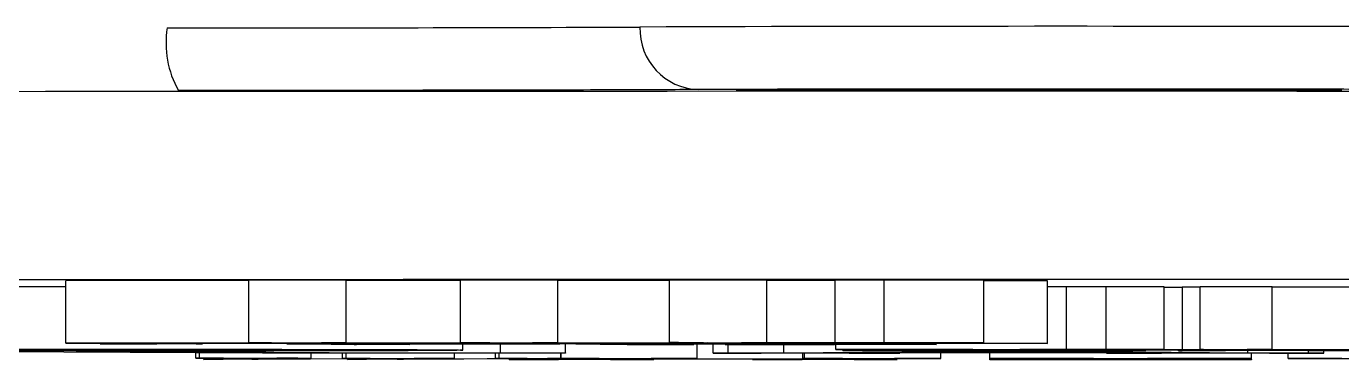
# Model space of a CAD drawing. Header units: millimetres. Extents: x 2404 to 4548, y 1024 to 2541.
# Drawn here: x 3253.95 to 3275.02, y 1133.91 to 1139.24 of the extents above; entities that cross this region are included whole.
import ezdxf

# ---------------------------------------------------------------- set-up
doc = ezdxf.new("R2010")
doc.units = ezdxf.units.MM

msp = doc.modelspace()

# ---------------------------------------------------------------- linework, layer by layer
at = {"color": 7, "linetype": 'Continuous', "lineweight": 25}
for p, q in [((3257.512, 1135.174), (3254.584, 1135.173)), ((3254.584, 1134.173), (3254.584, 1135.173)), ((3259.071, 1135.179), (3257.512, 1135.18)), ((3257.512, 1134.18), (3257.512, 1135.18)), ((3259.071, 1134.179), (3259.071, 1135.179)), ((3260.902, 1135.175), (3259.071, 1135.174)), ((3262.464, 1135.18), (3260.902, 1135.181)), ((3260.902, 1134.181), (3260.902, 1135.181)), ((3262.464, 1134.18), (3262.464, 1135.18)), ((3264.251, 1135.176), (3262.464, 1135.176)), ((3265.808, 1135.181), (3264.251, 1135.182)), ((3264.251, 1134.182), (3264.251, 1135.182)), ((3265.808, 1134.181), (3265.808, 1135.181)), ((3266.905, 1135.177), (3265.808, 1135.177)), ((3267.691, 1135.18), (3266.905, 1135.177)), ((3266.905, 1134.177), (3266.905, 1135.177)), ((3269.288, 1135.177), (3267.691, 1135.18)), ((3267.691, 1134.18), (3267.691, 1135.18)), ((3269.288, 1134.177), (3269.288, 1135.177)), ((3270.303, 1135.17), (3269.288, 1135.172)), ((3270.303, 1134.17), (3270.303, 1135.17)), ((3270.612, 1135.072), (3270.303, 1135.072)), ((3271.247, 1135.074), (3270.612, 1135.072)), ((3270.612, 1134.072), (3270.612, 1135.072)), ((3272.172, 1135.072), (3271.247, 1135.074)), ((3271.247, 1134.074), (3271.247, 1135.074)), ((3272.172, 1134.072), (3272.172, 1135.072)), ((3272.461, 1135.065), (3272.172, 1135.065)), ((3272.75, 1135.069), (3272.461, 1135.068)), ((3272.461, 1135.068), (3272.461, 1134.068)), ((3273.906, 1135.073), (3272.75, 1135.074)), ((3272.75, 1134.074), (3272.75, 1135.074)), ((3273.906, 1134.073), (3273.906, 1135.073)), ((3275.466, 1135.069), (3273.906, 1135.069)), ((3254.584, 1134.173), (3258.056, 1134.174)), ((3255.223, 1134.172), (3254.584, 1134.173)), ((3255.133, 1134.162), (3255.133, 1134.172)), ((3255.811, 1134.172), (3255.223, 1134.172)), ((3255.513, 1134.163), (3255.513, 1134.172)), ((3258.125, 1134.173), (3255.811, 1134.172)), ((3256.181, 1134.168), (3256.181, 1134.172)), ((3256.181, 1134.168), (3256.453, 1134.168)), ((3256.453, 1134.168), (3256.453, 1134.173)), ((3256.453, 1134.168), (3256.595, 1134.166)), ((3256.595, 1134.166), (3256.595, 1134.173)), ((3256.595, 1134.166), (3268.369, 1134.171)), ((3262.112, 1134.167), (3256.667, 1134.165)), ((3256.784, 1134.164), (3256.784, 1134.165)), ((3257.512, 1134.18), (3259.071, 1134.179)), ((3258.12, 1134.162), (3258.12, 1134.166)), ((3258.12, 1134.162), (3259.155, 1134.161)), ((3259.399, 1134.17), (3258.449, 1134.168)), ((3259.071, 1134.179), (3258.678, 1134.178)), ((3258.678, 1134.178), (3258.94, 1134.174)), ((3258.94, 1134.174), (3258.94, 1134.178)), ((3258.94, 1134.174), (3261.459, 1134.175)), ((3261.529, 1134.174), (3259.009, 1134.174)), ((3259.155, 1134.161), (3259.155, 1134.166)), ((3259.155, 1134.161), (3262.492, 1134.163)), ((3262.564, 1134.162), (3259.227, 1134.161)), ((3259.227, 1134.161), (3260.093, 1134.15)), ((3259.399, 1134.17), (3259.399, 1134.174)), ((3260.093, 1134.15), (3260.093, 1134.161)), ((3260.902, 1134.181), (3262.464, 1134.18)), ((3260.942, 1134.062), (3260.942, 1134.161)), ((3261.545, 1134.016), (3261.545, 1134.161)), ((3262.792, 1134.171), (3261.839, 1134.17)), ((3262.464, 1134.18), (3262.058, 1134.179)), ((3262.058, 1134.179), (3262.343, 1134.176)), ((3262.492, 1134.163), (3262.112, 1134.167)), ((3262.343, 1134.176), (3262.343, 1134.18)), ((3262.343, 1134.176), (3264.793, 1134.177)), ((3264.863, 1134.176), (3262.412, 1134.175)), ((3262.586, 1134.016), (3262.586, 1134.162)), ((3262.792, 1134.171), (3262.792, 1134.175)), ((3268.51, 1134.17), (3262.995, 1134.168)), ((3262.995, 1134.168), (3263.375, 1134.163)), ((3263.375, 1134.163), (3263.375, 1134.168)), ((3263.375, 1134.163), (3266.643, 1134.164)), ((3266.92, 1134.163), (3263.447, 1134.162)), ((3264.251, 1134.182), (3265.808, 1134.181)), ((3264.634, 1134.149), (3264.634, 1134.163)), ((3264.696, 1133.929), (3264.696, 1134.163)), ((3264.949, 1134.015), (3264.949, 1134.163)), ((3265.145, 1134.154), (3265.145, 1134.163)), ((3266.137, 1134.172), (3265.189, 1134.171)), ((3265.808, 1134.181), (3265.405, 1134.18)), ((3265.405, 1134.18), (3265.679, 1134.177)), ((3265.679, 1134.177), (3265.679, 1134.181)), ((3265.679, 1134.177), (3266.905, 1134.177)), ((3269.288, 1134.177), (3265.749, 1134.176)), ((3266.081, 1134.017), (3266.081, 1134.163)), ((3266.137, 1134.172), (3266.137, 1134.176)), ((3266.643, 1134.164), (3266.643, 1134.169)), ((3266.643, 1134.164), (3267.138, 1134.166)), ((3266.905, 1134.177), (3267.691, 1134.18)), ((3266.913, 1134.072), (3266.913, 1134.163)), ((3267.549, 1134.156), (3266.92, 1134.163)), ((3267.138, 1134.166), (3267.138, 1134.169)), ((3267.138, 1134.166), (3268.381, 1134.164)), ((3267.691, 1134.18), (3269.288, 1134.177)), ((3268.381, 1134.164), (3267.85, 1134.163)), ((3267.85, 1134.163), (3268.479, 1134.155)), ((3267.896, 1134.166), (3268.51, 1134.17)), ((3267.896, 1134.166), (3267.896, 1134.17)), ((3268.127, 1134.166), (3267.896, 1134.166)), ((3268.369, 1134.171), (3268.369, 1134.177)), ((3268.369, 1134.171), (3268.851, 1134.172)), ((3268.479, 1134.155), (3268.479, 1134.17)), ((3268.525, 1134.155), (3268.525, 1134.177)), ((3268.851, 1134.172), (3268.851, 1134.177)), ((3268.851, 1134.172), (3270.303, 1134.17)), ((3257.731, 1134.013), (3252.164, 1134.044)), ((3254.745, 1134.045), (3259.812, 1134.018)), ((3256.665, 1133.931), (3256.665, 1134.019)), ((3256.725, 1133.932), (3256.725, 1134.019)), ((3262.586, 1134.013), (3257.731, 1134.013)), ((3258.512, 1133.931), (3258.512, 1134.013)), ((3259.013, 1133.93), (3259.013, 1134.013)), ((3259.073, 1133.931), (3259.073, 1134.013)), ((3260.093, 1134.15), (3259.235, 1134.148)), ((3260.809, 1133.93), (3260.809, 1134.013)), ((3261.464, 1133.929), (3261.464, 1134.013)), ((3261.523, 1133.93), (3261.523, 1134.013)), ((3261.545, 1134.016), (3262.586, 1134.016)), ((3262.509, 1133.93), (3262.509, 1134.013)), ((3262.511, 1134.013), (3262.511, 1133.93)), ((3262.586, 1134.016), (3262.586, 1134.013)), ((3264.634, 1134.149), (3263.681, 1134.147)), ((3264.949, 1134.014), (3264.949, 1134.015)), ((3264.949, 1134.015), (3265.191, 1134.015)), ((3267.942, 1134.014), (3264.949, 1134.014)), ((3265.204, 1134.154), (3265.145, 1134.154)), ((3265.191, 1134.015), (3265.191, 1134.154)), ((3266.081, 1134.017), (3269.234, 1134.044)), ((3266.385, 1133.928), (3266.385, 1134.014)), ((3266.412, 1133.929), (3266.412, 1134.014)), ((3267.433, 1134.071), (3266.913, 1134.072)), ((3266.913, 1134.072), (3270.612, 1134.072)), ((3267.699, 1134.025), (3266.971, 1134.019)), ((3267.029, 1134.054), (3267.029, 1134.072)), ((3267.664, 1134.052), (3267.029, 1134.054)), ((3267.144, 1134.065), (3267.144, 1134.072)), ((3267.664, 1134.063), (3267.144, 1134.065)), ((3267.144, 1134.065), (3269.109, 1134.065)), ((3271.334, 1134.025), (3267.699, 1134.025)), ((3267.699, 1134.015), (3267.699, 1134.025)), ((3267.699, 1134.015), (3267.942, 1134.015)), ((3269.557, 1134.041), (3267.861, 1134.026)), ((3267.861, 1134.026), (3271.253, 1134.026)), ((3267.942, 1134.015), (3267.942, 1134.025)), ((3267.942, 1134.015), (3267.942, 1134.014)), ((3268.596, 1133.928), (3268.596, 1134.025)), ((3269.109, 1134.072), (3268.82, 1134.072)), ((3269.109, 1134.064), (3269.051, 1134.064)), ((3269.109, 1134.065), (3269.109, 1134.072)), ((3269.109, 1134.056), (3269.109, 1134.064)), ((3269.234, 1134.044), (3270.444, 1134.044)), ((3269.38, 1133.928), (3269.38, 1134.025)), ((3269.638, 1134.041), (3269.557, 1134.041)), ((3271.253, 1134.026), (3269.638, 1134.041)), ((3272.172, 1134.072), (3269.86, 1134.072)), ((3269.86, 1134.072), (3269.86, 1134.065)), ((3269.86, 1134.065), (3270.496, 1134.065)), ((3271.825, 1134.064), (3269.86, 1134.064)), ((3269.86, 1134.064), (3269.86, 1134.056)), ((3269.86, 1134.056), (3271.825, 1134.058)), ((3270.444, 1134.044), (3270.444, 1134.064)), ((3270.444, 1134.044), (3273.516, 1134.017)), ((3270.496, 1134.065), (3270.496, 1134.072)), ((3270.496, 1134.065), (3271.016, 1134.066)), ((3270.612, 1134.072), (3271.247, 1134.074)), ((3271.016, 1134.066), (3271.016, 1134.072)), ((3271.016, 1134.066), (3271.825, 1134.064)), ((3271.247, 1134.074), (3272.172, 1134.072)), ((3271.25, 1134.015), (3271.25, 1134.025)), ((3271.25, 1134.014), (3271.25, 1134.015)), ((3271.25, 1134.015), (3271.574, 1134.015)), ((3274.729, 1134.014), (3271.25, 1134.014)), ((3272.14, 1134.018), (3271.334, 1134.025)), ((3271.574, 1134.015), (3271.574, 1134.023)), ((3271.825, 1134.065), (3271.825, 1134.072)), ((3272.346, 1134.064), (3271.825, 1134.065)), ((3271.825, 1134.065), (3278.818, 1134.065)), ((3271.825, 1134.064), (3271.825, 1134.065)), ((3271.825, 1134.058), (3271.825, 1134.064)), ((3271.825, 1134.058), (3271.883, 1134.057)), ((3271.883, 1134.065), (3271.883, 1134.057)), ((3272.461, 1134.058), (3272.403, 1134.062)), ((3272.403, 1134.062), (3273.155, 1134.061)), ((3272.403, 1134.048), (3272.403, 1134.062)), ((3272.403, 1134.048), (3272.461, 1134.051)), ((3273.155, 1134.049), (3272.403, 1134.048)), ((3272.461, 1134.068), (3272.808, 1134.069)), ((3273.155, 1134.067), (3272.461, 1134.068)), ((3272.461, 1134.051), (3272.461, 1134.058)), ((3272.75, 1134.074), (3273.906, 1134.073)), ((3273.617, 1134.068), (3273.155, 1134.067)), ((3273.155, 1134.061), (3273.155, 1134.067)), ((3273.155, 1134.061), (3274.831, 1134.061)), ((3274.484, 1134.06), (3273.155, 1134.06)), ((3273.155, 1134.06), (3273.155, 1134.049)), ((3273.906, 1134.073), (3273.501, 1134.072)), ((3273.501, 1134.072), (3273.501, 1134.069)), ((3273.501, 1134.069), (3275.524, 1134.069)), ((3273.516, 1134.017), (3273.516, 1134.06)), ((3273.572, 1133.928), (3273.572, 1134.014)), ((3278.471, 1134.068), (3273.617, 1134.068)), ((3275.119, 1134.064), (3273.732, 1134.064)), ((3274.16, 1133.928), (3274.16, 1134.014)), ((3274.484, 1134.05), (3274.484, 1134.06)), ((3275.177, 1134.051), (3274.484, 1134.05)), ((3274.487, 1134.015), (3274.487, 1134.05)), ((3274.487, 1134.015), (3274.729, 1134.015)), ((3274.729, 1134.015), (3274.729, 1134.05)), ((3274.729, 1134.015), (3274.729, 1134.014)), ((3274.831, 1134.061), (3275.119, 1134.064)), ((3274.831, 1134.061), (3274.831, 1134.064)), ((3256.665, 1133.931), (3256.725, 1133.932)), ((3256.869, 1133.931), (3256.665, 1133.931)), ((3256.725, 1133.932), (3258.512, 1133.931)), ((3256.794, 1133.912), (3256.794, 1133.931)), ((3256.794, 1133.912), (3257.098, 1133.93)), ((3257.1, 1133.912), (3256.794, 1133.912)), ((3259.206, 1133.924), (3257.1, 1133.912)), ((3257.813, 1133.93), (3257.559, 1133.918)), ((3257.559, 1133.918), (3257.661, 1133.917)), ((3257.661, 1133.917), (3259.337, 1133.926)), ((3257.661, 1133.917), (3257.661, 1133.922)), ((3258.453, 1133.93), (3258.299, 1133.931)), ((3258.512, 1133.931), (3258.453, 1133.93)), ((3259.013, 1133.93), (3259.073, 1133.931)), ((3259.167, 1133.93), (3259.013, 1133.93)), ((3259.073, 1133.931), (3260.809, 1133.93)), ((3259.092, 1133.912), (3259.308, 1133.923)), ((3259.092, 1133.912), (3259.092, 1133.923)), ((3259.399, 1133.911), (3259.092, 1133.912)), ((3259.308, 1133.923), (3259.206, 1133.924)), ((3259.337, 1133.926), (3259.447, 1133.929)), ((3262.296, 1133.928), (3259.399, 1133.911)), ((3260.161, 1133.929), (3259.886, 1133.917)), ((3259.886, 1133.917), (3259.988, 1133.917)), ((3259.988, 1133.917), (3261.93, 1133.928)), ((3259.988, 1133.917), (3259.988, 1133.921)), ((3260.749, 1133.93), (3260.597, 1133.93)), ((3260.809, 1133.93), (3260.749, 1133.93)), ((3261.464, 1133.929), (3261.523, 1133.93)), ((3261.618, 1133.929), (3261.464, 1133.929)), ((3261.523, 1133.93), (3262.509, 1133.93)), ((3261.681, 1133.911), (3261.681, 1133.924)), ((3263.969, 1133.91), (3261.681, 1133.911)), ((3261.681, 1133.911), (3261.71, 1133.911)), ((3261.71, 1133.911), (3261.71, 1133.925)), ((3261.71, 1133.911), (3261.97, 1133.911)), ((3261.93, 1133.928), (3261.976, 1133.928)), ((3261.97, 1133.911), (3261.97, 1133.926)), ((3262.474, 1133.912), (3263.124, 1133.928)), ((3262.509, 1133.93), (3262.511, 1133.93)), ((3262.511, 1133.93), (3264.696, 1133.929)), ((3262.995, 1133.929), (3262.791, 1133.929)), ((3262.997, 1133.929), (3262.995, 1133.929)), ((3263.638, 1133.92), (3263.307, 1133.912)), ((3263.307, 1133.912), (3263.311, 1133.912)), ((3266.707, 1133.919), (3263.638, 1133.92)), ((3263.956, 1133.928), (3263.665, 1133.921)), ((3263.665, 1133.921), (3266.734, 1133.92)), ((3263.738, 1133.911), (3263.738, 1133.92)), ((3263.738, 1133.911), (3263.998, 1133.911)), ((3263.998, 1133.911), (3263.969, 1133.91)), ((3263.998, 1133.911), (3263.998, 1133.92)), ((3264.669, 1133.928), (3264.461, 1133.929)), ((3264.696, 1133.929), (3264.669, 1133.928)), ((3265.582, 1133.91), (3265.582, 1133.92)), ((3267.87, 1133.909), (3265.582, 1133.91)), ((3265.582, 1133.91), (3265.611, 1133.91)), ((3265.611, 1133.91), (3265.611, 1133.92)), ((3265.611, 1133.91), (3265.871, 1133.91)), ((3265.871, 1133.91), (3265.871, 1133.92)), ((3266.375, 1133.911), (3266.707, 1133.919)), ((3266.375, 1133.911), (3266.375, 1133.919)), ((3266.385, 1133.928), (3266.412, 1133.929)), ((3266.593, 1133.928), (3266.385, 1133.928)), ((3266.412, 1133.929), (3268.596, 1133.928)), ((3266.734, 1133.92), (3267.025, 1133.927)), ((3267.857, 1133.927), (3267.208, 1133.911)), ((3267.208, 1133.911), (3267.212, 1133.911)), ((3267.639, 1133.91), (3267.639, 1133.922)), ((3267.639, 1133.91), (3267.899, 1133.91)), ((3267.899, 1133.91), (3267.87, 1133.909)), ((3268.57, 1133.928), (3268.361, 1133.928)), ((3268.596, 1133.928), (3268.57, 1133.928)), ((3270.576, 1133.928), (3269.38, 1133.928)), ((3269.38, 1133.928), (3269.38, 1133.928)), ((3269.38, 1133.928), (3273.572, 1133.928)), ((3269.38, 1133.91), (3269.38, 1133.928)), ((3269.38, 1133.909), (3269.38, 1133.91)), ((3269.38, 1133.91), (3270.576, 1133.91)), ((3273.572, 1133.909), (3269.38, 1133.909)), ((3270.576, 1133.91), (3270.576, 1133.928)), ((3271.044, 1133.911), (3271.044, 1133.927)), ((3271.907, 1133.927), (3271.907, 1133.911)), ((3273.572, 1133.928), (3272.375, 1133.928)), ((3272.375, 1133.91), (3272.375, 1133.928)), ((3272.375, 1133.91), (3273.572, 1133.91)), ((3273.572, 1133.928), (3273.572, 1133.928)), ((3273.572, 1133.91), (3273.572, 1133.928)), ((3273.572, 1133.91), (3273.572, 1133.909)), ((3274.16, 1133.928), (3276.582, 1133.929)), ((3274.197, 1133.928), (3274.16, 1133.928)), ((3274.505, 1133.928), (3274.197, 1133.928))]:
    msp.add_line(p, q, dxfattribs=at)
at = {"color": 7, "linetype": 'Continuous', "lineweight": 25, "flags": 128}
for points in [[(3298.751, 1138.19), (3294.047, 1138.194), (3289.226, 1138.197), (3284.311, 1138.2), (3279.328, 1138.201), (3274.301, 1138.202), (3269.255, 1138.203), (3264.215, 1138.202), (3259.207, 1138.201), (3254.255, 1138.199), (3249.385, 1138.196)], [(3275.02, 1138.221), (3274.194, 1138.218), (3273.117, 1138.216), (3271.863, 1138.215), (3270.517, 1138.215), (3269.171, 1138.215), (3267.917, 1138.216), (3266.84, 1138.218), (3266.014, 1138.221), (3265.494, 1138.223), (3265.317, 1138.226), (3265.494, 1138.229), (3266.014, 1138.232), (3266.84, 1138.234), (3267.917, 1138.236), (3269.171, 1138.237), (3270.517, 1138.237), (3271.863, 1138.237), (3273.117, 1138.236), (3274.194, 1138.234), (3275.02, 1138.232)]]:
    msp.add_lwpolyline(points, dxfattribs=at)
at = {"color": 7, "linetype": 'Continuous', "lineweight": 25}
for centre, radius, start, end in [((3257.747, 1138.976), 1.561, 171.0968, 209.1481), ((3256.644, 3014.303), 1875.085, 269.986579, 270.217963), ((3264.747, 1139.201), 0.971, 178.1826, 267.9964), ((3270.517, -853.071), 1992.314, 89.806162, 90.193839)]:
    msp.add_arc(centre, radius, start, end, dxfattribs=at)
for points, knots in [([(3264.713, 1138.231), (3264.322, 1138.229), (3263.527, 1138.225), (3261.537, 1138.221), (3259.123, 1138.217), (3257.286, 1138.216), (3256.383, 1138.216)], [0, 0, 0, 0, 0.245796, 0.5, 0.754204, 1, 1, 1, 1]), ([(3276.321, 1138.231), (3276.057, 1138.232), (3275.516, 1138.234), (3274.098, 1138.237), (3272.381, 1138.239), (3270.517, 1138.24), (3268.653, 1138.239), (3266.936, 1138.237), (3265.518, 1138.234), (3264.977, 1138.232), (3264.713, 1138.231)], [0, 0, 0, 0, 0.122089, 0.25, 0.377911, 0.5, 0.622089, 0.75, 0.877911, 1, 1, 1, 1]), ([(3202.071, 1135.052), (3202.119, 1135.056), (3202.226, 1135.064), (3203.095, 1135.077), (3204.576, 1135.09), (3206.752, 1135.104), (3209.582, 1135.117), (3213.096, 1135.13), (3217.25, 1135.142), (3221.994, 1135.153), (3227.255, 1135.164), (3232.947, 1135.172), (3238.97, 1135.18), (3245.193, 1135.186), (3251.558, 1135.191), (3257.911, 1135.194), (3264.25, 1135.196), (3270.517, 1135.196), (3276.784, 1135.196), (3283.123, 1135.194), (3289.475, 1135.191), (3295.841, 1135.186), (3302.064, 1135.18), (3308.087, 1135.172), (3313.779, 1135.164), (3319.04, 1135.153), (3323.784, 1135.142), (3327.938, 1135.13), (3331.452, 1135.117), (3334.282, 1135.104), (3336.457, 1135.09), (3337.939, 1135.077), (3338.81, 1135.064), (3338.917, 1135.056), (3338.965, 1135.052)], [0, 0, 0, 0, 0.023828, 0.053273, 0.084485, 0.115699, 0.147957, 0.180726, 0.213842, 0.247136, 0.28043, 0.313546, 0.346314, 0.378573, 0.409785, 0.440999, 0.470442, 0.499888, 0.529332, 0.558778, 0.58999, 0.621203, 0.653462, 0.68623, 0.719347, 0.752641, 0.785934, 0.819051, 0.851819, 0.884078, 0.915289, 0.946503, 0.975948, 1, 1, 1, 1]), ([(3254.584, 1135.077), (3254.476, 1135.077), (3254.056, 1135.077), (3253.616, 1135.077), (3253.288, 1135.077)], [0, 0, 0, 0, 0.254888, 1, 1, 1, 1]), ([(3255.133, 1134.162), (3255.137, 1134.162), (3255.15, 1134.162), (3255.319, 1134.163), (3255.452, 1134.163), (3255.513, 1134.163)], [0, 0, 0, 0, 0.206018, 0.636041, 1, 1, 1, 1]), ([(3255.829, 1134.161), (3255.748, 1134.161), (3255.598, 1134.161), (3255.389, 1134.161), (3255.248, 1134.161), (3255.156, 1134.162), (3255.139, 1134.162), (3255.133, 1134.162)], [0, 0, 0, 0, 0.281585, 0.522569, 0.762523, 0.925805, 1, 1, 1, 1]), ([(3255.513, 1134.163), (3255.64, 1134.163), (3255.983, 1134.164), (3256.128, 1134.166), (3256.167, 1134.167), (3256.181, 1134.168)], [0, 0, 0, 0, 0.268239, 0.722981, 1, 1, 1, 1]), ([(3256.736, 1134.163), (3256.71, 1134.162), (3256.657, 1134.162), (3256.392, 1134.162), (3256.122, 1134.161), (3255.883, 1134.161), (3255.829, 1134.161)], [0, 0, 0, 0, 0.194719, 0.390632, 0.863045, 1, 1, 1, 1]), ([(3256.667, 1134.165), (3256.72, 1134.165), (3256.789, 1134.164), (3256.767, 1134.164), (3256.763, 1134.164)], [0, 0, 0, 0, 0.784657, 1, 1, 1, 1]), ([(3258.056, 1134.174), (3257.997, 1134.175), (3257.887, 1134.176), (3257.708, 1134.178), (3257.577, 1134.179), (3257.512, 1134.18)], [0, 0, 0, 0, 0.361759, 0.680808, 1, 1, 1, 1]), ([(3259.235, 1134.148), (3259.142, 1134.15), (3258.957, 1134.153), (3258.598, 1134.157), (3258.291, 1134.16), (3258.12, 1134.162)], [0, 0, 0, 0, 0.307881, 0.615778, 1, 1, 1, 1]), ([(3258.449, 1134.168), (3258.412, 1134.169), (3258.35, 1134.17), (3258.235, 1134.172), (3258.162, 1134.173), (3258.125, 1134.173)], [0, 0, 0, 0, 0.437947, 0.718933, 1, 1, 1, 1]), ([(3259.009, 1134.174), (3259.039, 1134.173), (3259.1, 1134.172), (3259.224, 1134.171), (3259.331, 1134.17), (3259.399, 1134.17)], [0, 0, 0, 0, 0.267337, 0.534687, 1, 1, 1, 1]), ([(3261.459, 1134.175), (3261.401, 1134.176), (3261.289, 1134.177), (3261.105, 1134.179), (3260.97, 1134.181), (3260.902, 1134.181)], [0, 0, 0, 0, 0.353076, 0.676475, 1, 1, 1, 1]), ([(3261.839, 1134.17), (3261.796, 1134.171), (3261.731, 1134.172), (3261.619, 1134.173), (3261.559, 1134.174), (3261.529, 1134.174)], [0, 0, 0, 0, 0.499817, 0.749886, 1, 1, 1, 1]), ([(3262.412, 1134.175), (3262.443, 1134.174), (3262.503, 1134.174), (3262.62, 1134.173), (3262.727, 1134.172), (3262.792, 1134.171)], [0, 0, 0, 0, 0.278089, 0.556193, 1, 1, 1, 1]), ([(3263.681, 1134.147), (3263.584, 1134.149), (3263.389, 1134.151), (3263.007, 1134.156), (3262.729, 1134.16), (3262.564, 1134.162)], [0, 0, 0, 0, 0.289421, 0.578839, 1, 1, 1, 1]), ([(3263.447, 1134.162), (3263.563, 1134.161), (3263.794, 1134.158), (3264.172, 1134.153), (3264.469, 1134.15), (3264.634, 1134.149)], [0, 0, 0, 0, 0.3079389, 0.6158743, 1, 1, 1, 1]), ([(3264.793, 1134.177), (3264.735, 1134.177), (3264.624, 1134.179), (3264.444, 1134.181), (3264.316, 1134.182), (3264.251, 1134.182)], [0, 0, 0, 0, 0.361832, 0.680859, 1, 1, 1, 1]), ([(3265.189, 1134.171), (3265.149, 1134.172), (3265.083, 1134.173), (3264.969, 1134.174), (3264.898, 1134.175), (3264.863, 1134.176)], [0, 0, 0, 0, 0.437841, 0.718884, 1, 1, 1, 1]), ([(3265.749, 1134.176), (3265.778, 1134.176), (3265.836, 1134.175), (3265.959, 1134.174), (3266.068, 1134.173), (3266.137, 1134.172)], [0, 0, 0, 0, 0.267397, 0.53481, 1, 1, 1, 1]), ([(3270.303, 1134.17), (3270.085, 1134.17), (3269.61, 1134.169), (3268.878, 1134.168), (3268.419, 1134.167), (3268.127, 1134.166)], [0, 0, 0, 0, 0.234297, 0.511813, 1, 1, 1, 1]), ([(3251.663, 1134.074), (3252.332, 1134.074), (3253.678, 1134.074), (3255.486, 1134.073), (3256.806, 1134.07), (3257.73, 1134.067), (3258.037, 1134.064), (3258.06, 1134.061), (3258.065, 1134.061)], [0, 0, 0, 0, 0.196061, 0.394111, 0.547436, 0.700125, 0.928087, 1, 1, 1, 1]), ([(3258.065, 1134.061), (3258.035, 1134.06), (3257.974, 1134.057), (3257.291, 1134.053), (3255.943, 1134.05), (3254.258, 1134.048), (3252.91, 1134.047), (3252.132, 1134.047), (3252.01, 1134.047)], [0, 0, 0, 0, 0.200351, 0.402646, 0.59747, 0.766762, 0.96323, 1, 1, 1, 1]), ([(3252.613, 1134.077), (3253.282, 1134.077), (3254.517, 1134.077), (3256.284, 1134.076), (3257.947, 1134.075), (3259.466, 1134.072), (3260.612, 1134.068), (3260.919, 1134.064), (3260.938, 1134.062), (3260.942, 1134.062)], [0, 0, 0, 0, 0.160365, 0.296332, 0.431737, 0.589347, 0.747826, 0.949128, 1, 1, 1, 1]), ([(3260.942, 1134.062), (3260.915, 1134.06), (3260.855, 1134.057), (3260.071, 1134.052), (3258.359, 1134.048), (3256.511, 1134.046), (3255.232, 1134.045), (3254.745, 1134.045)], [0, 0, 0, 0, 0.183074, 0.416875, 0.642834, 0.864166, 1, 1, 1, 1]), ([(3259.812, 1134.018), (3259.982, 1134.017), (3260.247, 1134.016), (3260.919, 1134.016), (3261.325, 1134.016), (3261.545, 1134.016)], [0, 0, 0, 0, 0.454509, 0.703285, 1, 1, 1, 1]), ([(3265.145, 1134.154), (3265.478, 1134.154), (3266.051, 1134.154), (3266.706, 1134.154), (3267.11, 1134.155), (3267.318, 1134.155), (3267.459, 1134.155), (3267.537, 1134.155), (3267.569, 1134.155), (3267.556, 1134.156), (3267.549, 1134.156)], [0, 0, 0, 0, 0.358025, 0.615683, 0.704922, 0.795041, 0.841826, 0.888488, 0.9407, 1, 1, 1, 1]), ([(3265.191, 1134.015), (3265.315, 1134.015), (3265.525, 1134.015), (3265.781, 1134.016), (3265.966, 1134.016), (3266.041, 1134.017), (3266.073, 1134.017), (3266.081, 1134.017)], [0, 0, 0, 0, 0.268165, 0.456817, 0.645375, 0.906381, 1, 1, 1, 1]), ([(3267.416, 1134.151), (3267.384, 1134.152), (3267.32, 1134.152), (3266.963, 1134.153), (3266.256, 1134.153), (3265.6, 1134.153), (3265.204, 1134.154)], [0, 0, 0, 0, 0.10724, 0.21472, 0.525104, 1, 1, 1, 1]), ([(3266.971, 1134.019), (3266.961, 1134.019), (3266.939, 1134.018), (3266.906, 1134.018), (3266.897, 1134.018), (3266.89, 1134.017)], [0, 0, 0, 0, 0.2502199, 0.5005081, 1, 1, 1, 1]), ([(3266.89, 1134.017), (3266.899, 1134.017), (3266.913, 1134.017), (3266.992, 1134.016), (3267.089, 1134.016), (3267.243, 1134.015), (3267.453, 1134.015), (3267.614, 1134.015), (3267.699, 1134.015)], [0, 0, 0, 0, 0.284135, 0.450473, 0.560568, 0.671794, 0.825494, 1, 1, 1, 1]), ([(3267.029, 1134.054), (3267.377, 1134.055), (3267.9, 1134.055), (3268.592, 1134.055), (3268.937, 1134.056), (3269.109, 1134.056)], [0, 0, 0, 0, 0.499885, 0.749929, 1, 1, 1, 1]), ([(3268.479, 1134.155), (3268.505, 1134.155), (3268.557, 1134.154), (3268.417, 1134.153), (3268.057, 1134.152), (3267.668, 1134.152), (3267.416, 1134.151)], [0, 0, 0, 0, 0.211302, 0.416468, 0.621501, 1, 1, 1, 1]), ([(3268.82, 1134.072), (3268.654, 1134.072), (3268.337, 1134.072), (3267.872, 1134.072), (3267.58, 1134.071), (3267.433, 1134.071)], [0, 0, 0, 0, 0.35686, 0.67714, 1, 1, 1, 1]), ([(3269.051, 1134.064), (3268.885, 1134.064), (3268.568, 1134.064), (3268.104, 1134.064), (3267.811, 1134.064), (3267.664, 1134.063)], [0, 0, 0, 0, 0.35686, 0.67714, 1, 1, 1, 1]), ([(3271.883, 1134.057), (3271.286, 1134.057), (3270.267, 1134.055), (3268.802, 1134.054), (3268.045, 1134.053), (3267.664, 1134.052)], [0, 0, 0, 0, 0.41234, 0.704495, 1, 1, 1, 1]), ([(3271.574, 1134.015), (3271.661, 1134.015), (3271.802, 1134.015), (3271.97, 1134.015), (3272.077, 1134.015), (3272.15, 1134.016), (3272.201, 1134.016), (3272.214, 1134.016), (3272.221, 1134.016)], [0, 0, 0, 0, 0.25713, 0.418126, 0.515419, 0.613557, 0.771961, 1, 1, 1, 1]), ([(3272.221, 1134.016), (3272.22, 1134.017), (3272.217, 1134.017), (3272.202, 1134.017), (3272.165, 1134.017), (3272.14, 1134.018)], [0, 0, 0, 0, 0.25103, 0.502225, 1, 1, 1, 1]), ([(3273.732, 1134.064), (3273.566, 1134.064), (3273.249, 1134.064), (3272.785, 1134.064), (3272.492, 1134.064), (3272.346, 1134.064)], [0, 0, 0, 0, 0.35686, 0.67714, 1, 1, 1, 1]), ([(3272.806, 1134.069), (3272.805, 1134.07), (3272.802, 1134.071), (3272.787, 1134.073), (3272.762, 1134.074), (3272.75, 1134.074)], [0, 0, 0, 0, 0.333361, 0.666606, 1, 1, 1, 1]), ([(3273.516, 1134.017), (3273.558, 1134.017), (3273.642, 1134.016), (3273.828, 1134.016), (3274.088, 1134.015), (3274.315, 1134.015), (3274.449, 1134.015), (3274.487, 1134.015)], [0, 0, 0, 0, 0.25387, 0.509596, 0.715202, 0.920342, 1, 1, 1, 1]), ([(3257.098, 1133.93), (3257.11, 1133.93), (3257.126, 1133.931), (3257.079, 1133.931), (3257.021, 1133.931), (3256.945, 1133.931), (3256.894, 1133.931), (3256.869, 1133.931)], [0, 0, 0, 0, 0.409045, 0.568709, 0.729731, 0.871998, 1, 1, 1, 1]), ([(3258.299, 1133.931), (3258.234, 1133.931), (3258.134, 1133.931), (3258.002, 1133.931), (3257.915, 1133.93), (3257.847, 1133.93), (3257.826, 1133.93), (3257.813, 1133.93)], [0, 0, 0, 0, 0.286948, 0.445283, 0.603611, 0.766841, 1, 1, 1, 1]), ([(3259.447, 1133.929), (3259.454, 1133.929), (3259.466, 1133.93), (3259.409, 1133.93), (3259.311, 1133.93), (3259.212, 1133.93), (3259.167, 1133.93)], [0, 0, 0, 0, 0.280717, 0.477013, 0.764436, 1, 1, 1, 1]), ([(3260.597, 1133.93), (3260.55, 1133.93), (3260.474, 1133.93), (3260.366, 1133.93), (3260.29, 1133.93), (3260.218, 1133.929), (3260.182, 1133.929), (3260.165, 1133.929), (3260.161, 1133.929)], [0, 0, 0, 0, 0.219728, 0.360437, 0.501962, 0.629609, 0.910972, 1, 1, 1, 1]), ([(3261.971, 1133.928), (3261.971, 1133.929), (3261.97, 1133.929), (3261.928, 1133.929), (3261.849, 1133.929), (3261.742, 1133.929), (3261.658, 1133.929), (3261.618, 1133.929)], [0, 0, 0, 0, 0.063168, 0.286153, 0.501453, 0.758451, 1, 1, 1, 1]), ([(3261.97, 1133.911), (3262.062, 1133.911), (3262.192, 1133.911), (3262.341, 1133.911), (3262.417, 1133.911), (3262.46, 1133.912), (3262.47, 1133.912), (3262.474, 1133.912)], [0, 0, 0, 0, 0.3758207, 0.5238074, 0.6720575, 0.8532035, 1, 1, 1, 1]), ([(3262.791, 1133.929), (3262.735, 1133.929), (3262.628, 1133.929), (3262.482, 1133.929), (3262.37, 1133.928), (3262.321, 1133.928), (3262.296, 1133.928)], [0, 0, 0, 0, 0.2469872, 0.468153, 0.7284619, 1, 1, 1, 1]), ([(3263.123, 1133.928), (3263.124, 1133.928), (3263.126, 1133.928), (3263.095, 1133.928), (3263.043, 1133.929), (3263.007, 1133.929), (3262.997, 1133.929)], [0, 0, 0, 0, 0.177122, 0.589108, 0.884827, 1, 1, 1, 1]), ([(3263.318, 1133.911), (3263.331, 1133.911), (3263.357, 1133.911), (3263.441, 1133.911), (3263.568, 1133.911), (3263.674, 1133.911), (3263.738, 1133.911)], [0, 0, 0, 0, 0.204883, 0.408937, 0.643499, 1, 1, 1, 1]), ([(3264.461, 1133.929), (3264.391, 1133.929), (3264.275, 1133.929), (3264.132, 1133.928), (3264.04, 1133.928), (3263.977, 1133.928), (3263.964, 1133.928), (3263.956, 1133.928)], [0, 0, 0, 0, 0.290077, 0.48445, 0.638173, 0.79153, 1, 1, 1, 1]), ([(3265.871, 1133.91), (3265.963, 1133.91), (3266.092, 1133.91), (3266.242, 1133.911), (3266.318, 1133.911), (3266.361, 1133.911), (3266.371, 1133.911), (3266.375, 1133.911)], [0, 0, 0, 0, 0.375821, 0.523807, 0.672057, 0.853203, 1, 1, 1, 1]), ([(3267.021, 1133.927), (3267.022, 1133.927), (3267.023, 1133.928), (3266.984, 1133.928), (3266.922, 1133.928), (3266.807, 1133.928), (3266.693, 1133.928), (3266.61, 1133.928), (3266.593, 1133.928)], [0, 0, 0, 0, 0.132198, 0.30903, 0.458399, 0.607839, 0.921168, 1, 1, 1, 1]), ([(3267.219, 1133.911), (3267.232, 1133.911), (3267.258, 1133.911), (3267.342, 1133.91), (3267.469, 1133.91), (3267.575, 1133.91), (3267.639, 1133.91)], [0, 0, 0, 0, 0.204883, 0.408937, 0.643499, 1, 1, 1, 1]), ([(3268.361, 1133.928), (3268.292, 1133.928), (3268.176, 1133.928), (3268.033, 1133.928), (3267.941, 1133.928), (3267.878, 1133.927), (3267.865, 1133.927), (3267.857, 1133.927)], [0, 0, 0, 0, 0.290077, 0.48445, 0.638173, 0.79153, 1, 1, 1, 1]), ([(3271.044, 1133.927), (3271.041, 1133.927), (3271.037, 1133.927), (3270.977, 1133.927), (3270.899, 1133.927), (3270.763, 1133.928), (3270.653, 1133.928), (3270.576, 1133.928)], [0, 0, 0, 0, 0.250411, 0.398556, 0.54744, 0.686236, 1, 1, 1, 1]), ([(3270.576, 1133.91), (3270.665, 1133.91), (3270.791, 1133.91), (3270.932, 1133.91), (3271.005, 1133.91), (3271.041, 1133.911), (3271.043, 1133.911), (3271.044, 1133.911)], [0, 0, 0, 0, 0.364031, 0.510061, 0.655864, 0.843841, 1, 1, 1, 1]), ([(3272.375, 1133.928), (3272.305, 1133.928), (3272.189, 1133.928), (3272.051, 1133.927), (3271.966, 1133.927), (3271.915, 1133.927), (3271.91, 1133.927), (3271.907, 1133.927)], [0, 0, 0, 0, 0.2944044, 0.4877252, 0.6436082, 0.7993468, 1, 1, 1, 1]), ([(3271.907, 1133.911), (3271.911, 1133.911), (3271.916, 1133.911), (3271.974, 1133.91), (3272.069, 1133.91), (3272.207, 1133.91), (3272.315, 1133.91), (3272.375, 1133.91)], [0, 0, 0, 0, 0.210223, 0.375759, 0.542534, 0.746796, 1, 1, 1, 1]), ([(3275.018, 1133.927), (3275.005, 1133.927), (3274.985, 1133.928), (3274.903, 1133.928), (3274.809, 1133.928), (3274.67, 1133.928), (3274.567, 1133.928), (3274.505, 1133.928)], [0, 0, 0, 0, 0.282665, 0.424863, 0.567605, 0.744514, 1, 1, 1, 1])]:
    msp.add_open_spline(points, degree=3, knots=knots, dxfattribs=at)

doc.saveas('drawing.dxf')
